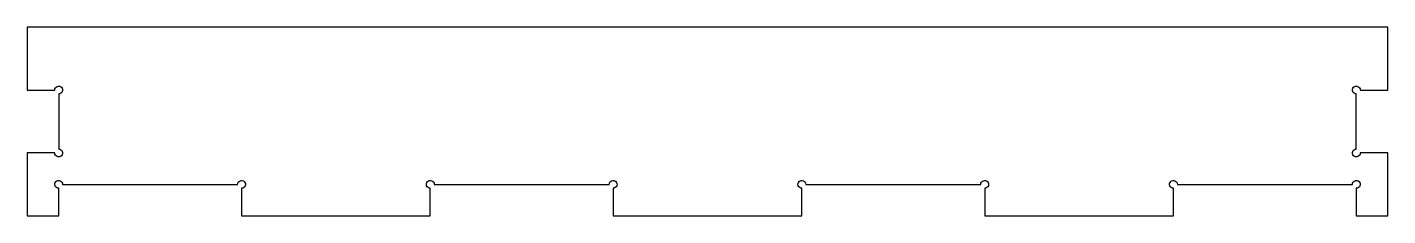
# Model space of a CAD drawing. Header units: millimetres. Extents: x -173 to 173, y -24 to 24.
import ezdxf

# ---------------------------------------------------------------- set-up
doc = ezdxf.new("R2010")
doc.units = ezdxf.units.MM

msp = doc.modelspace()

# ---------------------------------------------------------------- linework, layer by layer
msp.add_lwpolyline([(166, 8), (173, 8), (173, 24), (-173, 24), (-173, 8), (-166, 8, -2.414214), (-165, 7), (-165, -7, -2.414214), (-166, -8), (-173, -8), (-173, -24), (-165, -24), (-165, -17, -2.414214), (-164, -16), (-119.5, -16, -2.414214), (-118.5, -17), (-118.5, -24), (-70.5, -24), (-70.5, -17, -2.414214), (-69.5, -16), (-25, -16, -2.414214), (-24, -17), (-24, -24), (24, -24), (24, -17, -2.414214), (25, -16), (69.5, -16, -2.414214), (70.5, -17), (70.5, -24), (118.5, -24), (118.5, -17, -2.414214), (119.5, -16), (164, -16, -2.414214), (165, -17), (165, -24), (173, -24), (173, -8), (166, -8, -2.414214), (165, -7), (165, 7, -2.414214)], format="xyb", close=True)

doc.saveas('drawing.dxf')
